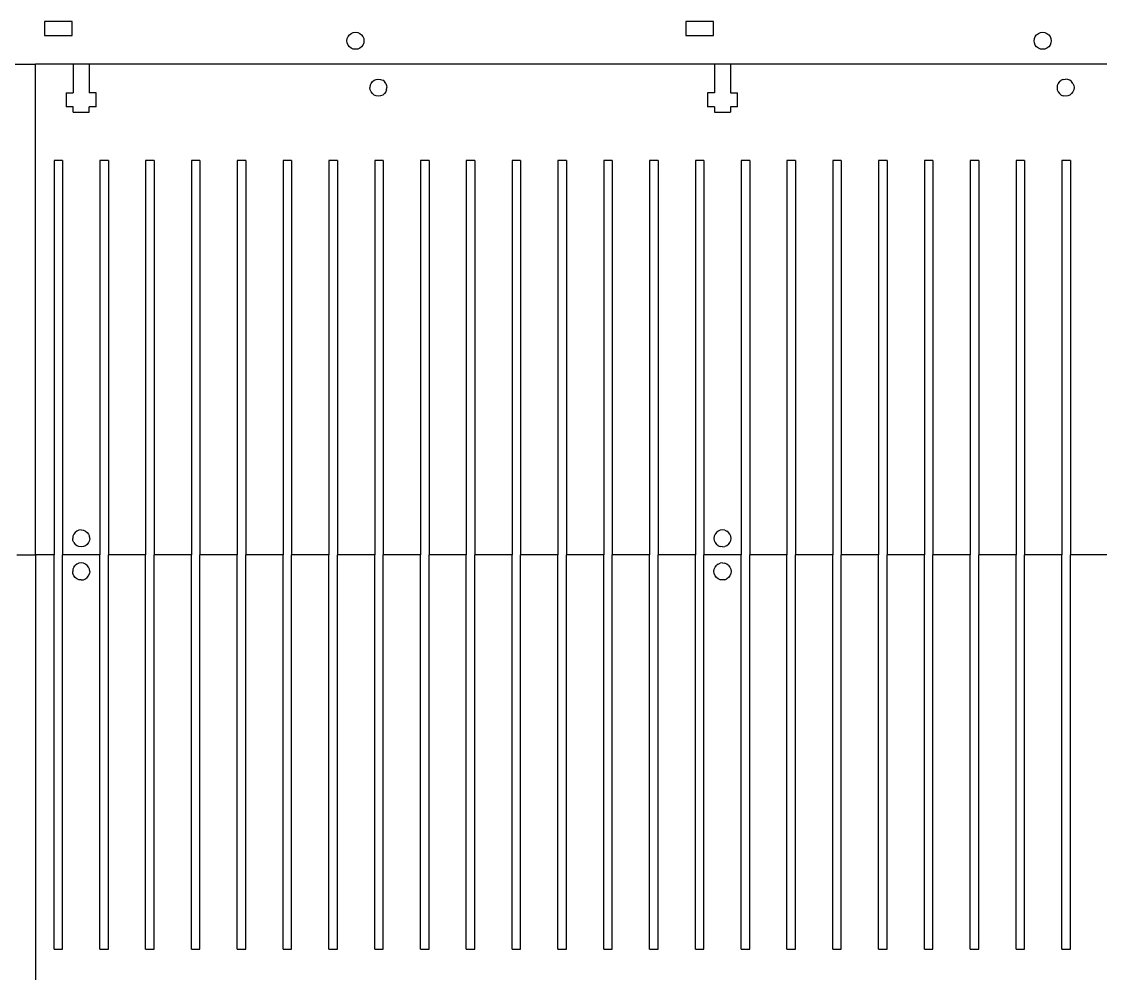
# Model space of a CAD drawing. Extents: x -559 to 246, y -225 to 406.
# Drawn here: x -156.9 to 45.6, y 51.4 to 230.1 of the extents above; entities that cross this region are included whole.
import ezdxf

# ---------------------------------------------------------------- set-up
doc = ezdxf.new("R2010")
doc.units = 0
doc.header["$MEASUREMENT"] = 0
doc.layers.get('0').update_dxf_attribs({"linetype": 'CONTINUOUS'})

msp = doc.modelspace()

# ---------------------------------------------------------------- linework, layer by layer
for p, q in [((-147.46, 230.06), (-152.66, 230.06)), ((-152.66, 230.06), (-152.66, 227.46)), ((-147.46, 227.46), (-147.46, 230.06)), ((-32.26, 230.06), (-32.26, 227.46)), ((-27.06, 230.06), (-32.26, 230.06)), ((-27.06, 227.46), (-27.06, 230.06)), ((-152.66, 227.46), (-147.46, 227.46)), ((-95.86, 226.46), (-95.8, 226.87)), ((-95.8, 226.87), (-95.64, 227.26)), ((-95.64, 227.26), (-95.39, 227.59)), ((-95.39, 227.59), (-95.06, 227.84)), ((-95.06, 227.84), (-94.67, 228)), ((-94.67, 228), (-94.26, 228.06)), ((-94.26, 228.06), (-93.84, 228)), ((-93.84, 228), (-93.46, 227.84)), ((-93.46, 227.84), (-93.12, 227.59)), ((-93.12, 227.59), (-92.87, 227.26)), ((-92.87, 227.26), (-92.71, 226.87)), ((-92.71, 226.87), (-92.66, 226.46)), ((-32.26, 227.46), (-27.06, 227.46)), ((33.14, 226.46), (33.2, 226.87)), ((33.2, 226.87), (33.36, 227.26)), ((33.36, 227.26), (33.61, 227.59)), ((33.61, 227.59), (33.94, 227.84)), ((33.94, 227.84), (34.33, 228)), ((34.33, 228), (34.74, 228.06)), ((34.74, 228.06), (35.16, 228)), ((35.16, 228), (35.54, 227.84)), ((35.54, 227.84), (35.88, 227.59)), ((35.88, 227.59), (36.13, 227.26)), ((36.13, 227.26), (36.29, 226.87)), ((36.29, 226.87), (36.34, 226.46)), ((-95.8, 226.04), (-95.86, 226.46)), ((-95.64, 225.66), (-95.8, 226.04)), ((-95.39, 225.33), (-95.64, 225.66)), ((-95.06, 225.07), (-95.39, 225.33)), ((-94.67, 224.91), (-95.06, 225.07)), ((-94.26, 224.86), (-94.67, 224.91)), ((-93.84, 224.91), (-94.26, 224.86)), ((-93.46, 225.07), (-93.84, 224.91)), ((-93.12, 225.33), (-93.46, 225.07)), ((-92.87, 225.66), (-93.12, 225.33)), ((-92.71, 226.04), (-92.87, 225.66)), ((-92.66, 226.46), (-92.71, 226.04)), ((33.2, 226.04), (33.14, 226.46)), ((33.36, 225.66), (33.2, 226.04)), ((33.61, 225.33), (33.36, 225.66)), ((33.94, 225.07), (33.61, 225.33)), ((34.33, 224.91), (33.94, 225.07)), ((34.74, 224.86), (34.33, 224.91)), ((35.16, 224.91), (34.74, 224.86)), ((35.54, 225.07), (35.16, 224.91)), ((35.88, 225.33), (35.54, 225.07)), ((36.13, 225.66), (35.88, 225.33)), ((36.29, 226.04), (36.13, 225.66)), ((36.34, 226.46), (36.29, 226.04)), ((-158.66, 222.06), (-154.35, 222.06)), ((-147.25, 222.06), (-154.35, 222.06)), ((-154.35, 129.96), (-154.35, 222.06)), ((-147.25, 222.06), (-147.25, 216.66)), ((-144.25, 222.06), (-147.25, 222.06)), ((-144.25, 222.06), (-144.25, 216.66)), ((-26.85, 222.06), (-144.25, 222.06)), ((-26.85, 222.06), (-26.85, 216.66)), ((-23.85, 222.06), (-26.85, 222.06)), ((-23.85, 222.06), (-23.85, 216.66)), ((102.15, 222.06), (-23.85, 222.06)), ((-91.34, 218.46), (-91.09, 218.79)), ((-91.09, 218.79), (-90.75, 219.04)), ((-90.75, 219.04), (-90.37, 219.2)), ((-90.37, 219.2), (-89.95, 219.26)), ((-89.95, 219.26), (-89.54, 219.2)), ((-89.54, 219.2), (-89.15, 219.04)), ((-88.82, 218.79), (-89.15, 219.04)), ((-88.57, 218.46), (-88.82, 218.79)), ((37.91, 218.79), (37.66, 218.46)), ((37.91, 218.79), (38.25, 219.04)), ((38.63, 219.2), (38.25, 219.04)), ((38.63, 219.2), (39.05, 219.26)), ((39.46, 219.2), (39.05, 219.26)), ((39.85, 219.04), (39.46, 219.2)), ((40.18, 218.79), (39.85, 219.04)), ((40.43, 218.46), (40.18, 218.79)), ((-91.5, 218.07), (-91.55, 217.66)), ((-91.5, 217.24), (-91.55, 217.66)), ((-91.5, 218.07), (-91.34, 218.46)), ((-91.34, 216.86), (-91.5, 217.24)), ((-91.09, 216.53), (-91.34, 216.86)), ((-88.57, 216.86), (-88.82, 216.53)), ((-88.57, 218.46), (-88.41, 218.07)), ((-88.41, 217.24), (-88.57, 216.86)), ((-88.41, 218.07), (-88.35, 217.66)), ((-88.41, 217.24), (-88.35, 217.66)), ((37.5, 218.07), (37.45, 217.66)), ((37.45, 217.66), (37.5, 217.24)), ((37.66, 218.46), (37.5, 218.07)), ((37.5, 217.24), (37.66, 216.86)), ((37.66, 216.86), (37.91, 216.53)), ((40.43, 216.86), (40.18, 216.53)), ((40.43, 218.46), (40.59, 218.07)), ((40.59, 217.24), (40.43, 216.86)), ((40.59, 218.07), (40.65, 217.66)), ((40.65, 217.66), (40.59, 217.24)), ((-148.55, 216.66), (-148.55, 214.06)), ((-148.55, 216.66), (-147.25, 216.66)), ((-142.95, 216.66), (-144.25, 216.66)), ((-142.95, 214.06), (-142.95, 216.66)), ((-90.75, 216.27), (-91.09, 216.53)), ((-90.37, 216.11), (-90.75, 216.27)), ((-89.95, 216.06), (-90.37, 216.11)), ((-89.54, 216.11), (-89.95, 216.06)), ((-89.15, 216.27), (-89.54, 216.11)), ((-88.82, 216.53), (-89.15, 216.27)), ((-28.15, 216.66), (-28.15, 214.06)), ((-26.85, 216.66), (-28.15, 216.66)), ((-23.85, 216.66), (-22.55, 216.66)), ((-22.55, 214.06), (-22.55, 216.66)), ((37.91, 216.53), (38.25, 216.27)), ((38.25, 216.27), (38.63, 216.11)), ((39.05, 216.06), (38.63, 216.11)), ((39.46, 216.11), (39.05, 216.06)), ((39.85, 216.27), (39.46, 216.11)), ((40.18, 216.53), (39.85, 216.27)), ((-147.25, 214.06), (-148.55, 214.06)), ((-147.25, 213.06), (-147.25, 214.06)), ((-147.25, 213.06), (-144.25, 213.06)), ((-142.95, 214.06), (-144.25, 214.06)), ((-144.25, 213.06), (-144.25, 214.06)), ((-26.85, 214.06), (-28.15, 214.06)), ((-26.85, 214.06), (-26.85, 213.06)), ((-26.85, 213.06), (-23.85, 213.06)), ((-22.55, 214.06), (-23.85, 214.06)), ((-23.85, 214.06), (-23.85, 213.06)), ((-150.85, 203.96), (-150.85, 129.96)), ((-149.25, 203.96), (-150.85, 203.96)), ((-149.25, 203.96), (-149.25, 129.96)), ((-142.25, 203.96), (-142.25, 129.96)), ((-140.65, 203.96), (-142.25, 203.96)), ((-140.65, 203.96), (-140.65, 129.96)), ((-133.65, 203.96), (-133.65, 129.96)), ((-132.05, 203.96), (-133.65, 203.96)), ((-132.05, 203.96), (-132.05, 129.96)), ((-125.05, 203.96), (-125.05, 129.96)), ((-123.45, 203.96), (-125.05, 203.96)), ((-123.45, 203.96), (-123.45, 129.96)), ((-116.45, 203.96), (-116.45, 129.96)), ((-114.85, 203.96), (-116.45, 203.96)), ((-114.85, 203.96), (-114.85, 129.96)), ((-107.85, 203.96), (-107.85, 129.96)), ((-106.25, 203.96), (-107.85, 203.96)), ((-106.25, 203.96), (-106.25, 129.96)), ((-99.25, 203.96), (-99.25, 129.96)), ((-97.65, 203.96), (-99.25, 203.96)), ((-97.65, 203.96), (-97.65, 129.96)), ((-90.65, 203.96), (-90.65, 129.96)), ((-89.05, 203.96), (-90.65, 203.96)), ((-89.05, 203.96), (-89.05, 129.96)), ((-80.45, 203.96), (-82.05, 203.96)), ((-82.05, 203.96), (-82.05, 129.96)), ((-80.45, 203.96), (-80.45, 129.96)), ((-73.45, 203.96), (-73.45, 129.96)), ((-71.85, 203.96), (-73.45, 203.96)), ((-71.85, 203.96), (-71.85, 129.96)), ((-64.85, 203.96), (-64.85, 129.96)), ((-63.25, 203.96), (-64.85, 203.96)), ((-63.25, 203.96), (-63.25, 129.96)), ((-56.25, 203.96), (-56.25, 129.96)), ((-54.65, 203.96), (-56.25, 203.96)), ((-54.65, 203.96), (-54.65, 129.96)), ((-47.65, 203.96), (-47.65, 129.96)), ((-46.05, 203.96), (-47.65, 203.96)), ((-46.05, 203.96), (-46.05, 129.96)), ((-39.05, 203.96), (-39.05, 129.96)), ((-37.45, 203.96), (-39.05, 203.96)), ((-37.45, 203.96), (-37.45, 129.96)), ((-30.45, 203.96), (-30.45, 129.96)), ((-28.85, 203.96), (-30.45, 203.96)), ((-28.85, 203.96), (-28.85, 129.96)), ((-21.85, 203.96), (-21.85, 129.96)), ((-20.25, 203.96), (-21.85, 203.96)), ((-20.25, 203.96), (-20.25, 129.96)), ((-13.25, 203.96), (-13.25, 129.96)), ((-11.65, 203.96), (-13.25, 203.96)), ((-11.65, 203.96), (-11.65, 129.96)), ((-4.65, 203.96), (-4.65, 129.96)), ((-3.05, 203.96), (-4.65, 203.96)), ((-3.05, 203.96), (-3.05, 129.96)), ((3.95, 203.96), (3.95, 129.96)), ((5.55, 203.96), (3.95, 203.96)), ((5.55, 203.96), (5.55, 129.96)), ((12.55, 203.96), (12.55, 129.96)), ((14.15, 203.96), (12.55, 203.96)), ((14.15, 203.96), (14.15, 129.96)), ((21.15, 203.96), (21.15, 129.96)), ((22.75, 203.96), (21.15, 203.96)), ((22.75, 203.96), (22.75, 129.96)), ((29.75, 203.96), (29.75, 129.96)), ((31.35, 203.96), (29.75, 203.96)), ((31.35, 203.96), (31.35, 129.96)), ((38.35, 203.96), (38.35, 129.96)), ((39.95, 203.96), (38.35, 203.96)), ((39.95, 203.96), (39.95, 129.96)), ((-147.14, 133.86), (-147.3, 133.47)), ((-146.89, 134.19), (-147.14, 133.86)), ((-146.55, 134.44), (-146.89, 134.19)), ((-146.17, 134.6), (-146.55, 134.44)), ((-145.75, 134.66), (-146.17, 134.6)), ((-145.75, 134.66), (-145.34, 134.6)), ((-145.34, 134.6), (-144.95, 134.44)), ((-144.95, 134.44), (-144.62, 134.19)), ((-144.62, 134.19), (-144.37, 133.86)), ((-144.37, 133.86), (-144.21, 133.47)), ((-26.74, 133.86), (-26.9, 133.47)), ((-26.49, 134.19), (-26.74, 133.86)), ((-26.15, 134.44), (-26.49, 134.19)), ((-25.77, 134.6), (-26.15, 134.44)), ((-25.35, 134.66), (-25.77, 134.6)), ((-24.94, 134.6), (-25.35, 134.66)), ((-24.94, 134.6), (-24.55, 134.44)), ((-24.22, 134.19), (-24.55, 134.44)), ((-23.97, 133.86), (-24.22, 134.19)), ((-23.81, 133.47), (-23.97, 133.86)), ((-147.3, 133.47), (-147.35, 133.06)), ((-147.3, 132.64), (-147.35, 133.06)), ((-147.14, 132.26), (-147.3, 132.64)), ((-147.14, 132.26), (-146.89, 131.93)), ((-146.55, 131.67), (-146.89, 131.93)), ((-146.17, 131.51), (-146.55, 131.67)), ((-144.95, 131.67), (-145.34, 131.51)), ((-144.62, 131.93), (-144.95, 131.67)), ((-144.37, 132.26), (-144.62, 131.93)), ((-144.21, 132.64), (-144.37, 132.26)), ((-144.15, 133.06), (-144.21, 133.47)), ((-144.15, 133.06), (-144.21, 132.64)), ((-26.9, 133.47), (-26.95, 133.06)), ((-26.95, 133.06), (-26.9, 132.64)), ((-26.9, 132.64), (-26.74, 132.26)), ((-26.74, 132.26), (-26.49, 131.93)), ((-26.15, 131.67), (-26.49, 131.93)), ((-26.15, 131.67), (-25.77, 131.51)), ((-24.55, 131.67), (-24.94, 131.51)), ((-24.22, 131.93), (-24.55, 131.67)), ((-24.22, 131.93), (-23.97, 132.26)), ((-23.97, 132.26), (-23.81, 132.64)), ((-23.75, 133.06), (-23.81, 133.47)), ((-23.81, 132.64), (-23.75, 133.06)), ((-157.86, 129.96), (-154.35, 129.96)), ((-154.35, 129.96), (-154.35, 37.86)), ((-150.85, 129.96), (-154.35, 129.96)), ((-150.85, 55.96), (-150.85, 129.96)), ((-149.25, 55.96), (-149.25, 129.96)), ((-142.25, 129.96), (-149.25, 129.96)), ((-145.75, 131.46), (-146.17, 131.51)), ((-145.34, 131.51), (-145.75, 131.46)), ((-142.25, 55.96), (-142.25, 129.96)), ((-140.65, 55.96), (-140.65, 129.96)), ((-133.65, 129.96), (-140.65, 129.96)), ((-133.65, 55.96), (-133.65, 129.96)), ((-132.05, 55.96), (-132.05, 129.96)), ((-125.05, 129.96), (-132.05, 129.96)), ((-125.05, 55.96), (-125.05, 129.96)), ((-123.45, 55.96), (-123.45, 129.96)), ((-116.45, 129.96), (-123.45, 129.96)), ((-116.45, 55.96), (-116.45, 129.96)), ((-114.85, 55.96), (-114.85, 129.96)), ((-107.85, 129.96), (-114.85, 129.96)), ((-107.85, 55.96), (-107.85, 129.96)), ((-106.25, 55.96), (-106.25, 129.96)), ((-99.25, 129.96), (-106.25, 129.96)), ((-99.25, 55.96), (-99.25, 129.96)), ((-97.65, 55.96), (-97.65, 129.96)), ((-90.65, 129.96), (-97.65, 129.96)), ((-90.65, 55.96), (-90.65, 129.96)), ((-89.05, 55.96), (-89.05, 129.96)), ((-82.05, 129.96), (-89.05, 129.96)), ((-82.05, 55.96), (-82.05, 129.96)), ((-80.45, 55.96), (-80.45, 129.96)), ((-73.45, 129.96), (-80.45, 129.96)), ((-73.45, 55.96), (-73.45, 129.96)), ((-71.85, 55.96), (-71.85, 129.96)), ((-64.85, 129.96), (-71.85, 129.96)), ((-64.85, 55.96), (-64.85, 129.96)), ((-63.25, 55.96), (-63.25, 129.96)), ((-56.25, 129.96), (-63.25, 129.96)), ((-56.25, 55.96), (-56.25, 129.96)), ((-54.65, 55.96), (-54.65, 129.96)), ((-47.65, 129.96), (-54.65, 129.96)), ((-47.65, 55.96), (-47.65, 129.96)), ((-46.05, 55.96), (-46.05, 129.96)), ((-39.05, 129.96), (-46.05, 129.96)), ((-39.05, 55.96), (-39.05, 129.96)), ((-37.45, 55.96), (-37.45, 129.96)), ((-30.45, 129.96), (-37.45, 129.96)), ((-30.45, 55.96), (-30.45, 129.96)), ((-28.85, 55.96), (-28.85, 129.96)), ((-21.85, 129.96), (-28.85, 129.96)), ((-25.35, 131.46), (-25.77, 131.51)), ((-25.35, 131.46), (-24.94, 131.51)), ((-21.85, 55.96), (-21.85, 129.96)), ((-20.25, 55.96), (-20.25, 129.96)), ((-13.25, 129.96), (-20.25, 129.96)), ((-13.25, 55.96), (-13.25, 129.96)), ((-11.65, 55.96), (-11.65, 129.96)), ((-4.65, 129.96), (-11.65, 129.96)), ((-4.65, 55.96), (-4.65, 129.96)), ((-3.05, 55.96), (-3.05, 129.96)), ((3.95, 129.96), (-3.05, 129.96)), ((3.95, 55.96), (3.95, 129.96)), ((5.55, 55.96), (5.55, 129.96)), ((12.55, 129.96), (5.55, 129.96)), ((12.55, 55.96), (12.55, 129.96)), ((14.15, 55.96), (14.15, 129.96)), ((21.15, 129.96), (14.15, 129.96)), ((21.15, 55.96), (21.15, 129.96)), ((22.75, 55.96), (22.75, 129.96)), ((29.75, 129.96), (22.75, 129.96)), ((29.75, 55.96), (29.75, 129.96)), ((31.35, 55.96), (31.35, 129.96)), ((38.35, 129.96), (31.35, 129.96)), ((38.35, 55.96), (38.35, 129.96)), ((39.95, 55.96), (39.95, 129.96)), ((46.95, 129.96), (39.95, 129.96)), ((-147.14, 127.66), (-147.3, 127.27)), ((-147.14, 127.66), (-146.89, 127.99)), ((-146.55, 128.24), (-146.89, 127.99)), ((-146.17, 128.4), (-146.55, 128.24)), ((-145.75, 128.46), (-146.17, 128.4)), ((-145.34, 128.4), (-145.75, 128.46)), ((-144.95, 128.24), (-145.34, 128.4)), ((-144.62, 127.99), (-144.95, 128.24)), ((-144.37, 127.66), (-144.62, 127.99)), ((-144.21, 127.27), (-144.37, 127.66)), ((-26.9, 127.27), (-26.74, 127.66)), ((-26.74, 127.66), (-26.49, 127.99)), ((-26.15, 128.24), (-26.49, 127.99)), ((-26.15, 128.24), (-25.77, 128.4)), ((-25.35, 128.46), (-25.77, 128.4)), ((-25.35, 128.46), (-24.94, 128.4)), ((-24.55, 128.24), (-24.94, 128.4)), ((-24.22, 127.99), (-24.55, 128.24)), ((-24.22, 127.99), (-23.97, 127.66)), ((-23.97, 127.66), (-23.81, 127.27)), ((-147.3, 127.27), (-147.35, 126.86)), ((-147.3, 126.44), (-147.35, 126.86)), ((-147.14, 126.06), (-147.3, 126.44)), ((-146.89, 125.73), (-147.14, 126.06)), ((-146.55, 125.47), (-146.89, 125.73)), ((-144.95, 125.47), (-144.62, 125.73)), ((-144.62, 125.73), (-144.37, 126.06)), ((-144.37, 126.06), (-144.21, 126.44)), ((-144.15, 126.86), (-144.21, 127.27)), ((-144.15, 126.86), (-144.21, 126.44)), ((-26.95, 126.86), (-26.9, 127.27)), ((-26.9, 126.44), (-26.95, 126.86)), ((-26.74, 126.06), (-26.9, 126.44)), ((-26.49, 125.73), (-26.74, 126.06)), ((-26.15, 125.47), (-26.49, 125.73)), ((-24.22, 125.73), (-24.55, 125.47)), ((-23.97, 126.06), (-24.22, 125.73)), ((-23.81, 126.44), (-23.97, 126.06)), ((-23.81, 127.27), (-23.75, 126.86)), ((-23.75, 126.86), (-23.81, 126.44)), ((-146.17, 125.31), (-146.55, 125.47)), ((-145.75, 125.26), (-146.17, 125.31)), ((-145.75, 125.26), (-145.34, 125.31)), ((-145.34, 125.31), (-144.95, 125.47)), ((-25.77, 125.31), (-26.15, 125.47)), ((-25.35, 125.26), (-25.77, 125.31)), ((-24.94, 125.31), (-25.35, 125.26)), ((-24.94, 125.31), (-24.55, 125.47)), ((-150.85, 55.96), (-149.25, 55.96)), ((-142.25, 55.96), (-140.65, 55.96)), ((-133.65, 55.96), (-132.05, 55.96)), ((-125.05, 55.96), (-123.45, 55.96)), ((-116.45, 55.96), (-114.85, 55.96)), ((-107.85, 55.96), (-106.25, 55.96)), ((-99.25, 55.96), (-97.65, 55.96)), ((-90.65, 55.96), (-89.05, 55.96)), ((-82.05, 55.96), (-80.45, 55.96)), ((-73.45, 55.96), (-71.85, 55.96)), ((-64.85, 55.96), (-63.25, 55.96)), ((-56.25, 55.96), (-54.65, 55.96)), ((-47.65, 55.96), (-46.05, 55.96)), ((-39.05, 55.96), (-37.45, 55.96)), ((-30.45, 55.96), (-28.85, 55.96)), ((-21.85, 55.96), (-20.25, 55.96)), ((-13.25, 55.96), (-11.65, 55.96)), ((-4.65, 55.96), (-3.05, 55.96)), ((3.95, 55.96), (5.55, 55.96)), ((12.55, 55.96), (14.15, 55.96)), ((21.15, 55.96), (22.75, 55.96)), ((29.75, 55.96), (31.35, 55.96)), ((38.35, 55.96), (39.95, 55.96))]:
    msp.add_line(p, q)

doc.saveas('drawing.dxf')
